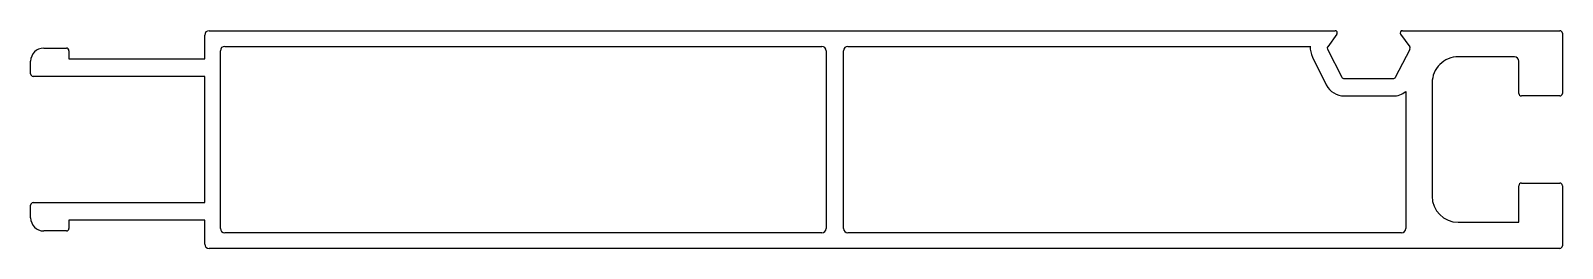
# Model space of a CAD drawing. Extents: x 1571 to 1747, y 1912 to 1937.
import ezdxf

# ---------------------------------------------------------------- set-up
doc = ezdxf.new("R2010")
doc.units = 0
doc.layers.add('ANA', color=7, linetype='CONTINUOUS')

msp = doc.modelspace()

# ---------------------------------------------------------------- linework, layer by layer
at = {"layer": 'ANA', "linetype": 'BYBLOCK'}
for p, q in [((1590.89, 1933.75), (1590.89, 1936.5)), ((1591.39, 1937), (1720.78, 1937)), ((1720.98, 1936.61), (1719.92, 1935.14)), ((1728.29, 1936.61), (1729.36, 1935.14)), ((1728.5, 1937), (1746.59, 1937)), ((1746.89, 1936.7), (1746.89, 1929.8)), ((1572.39, 1935), (1574.99, 1935)), ((1575.29, 1934.7), (1575.29, 1933.75)), ((1592.69, 1914.3), (1592.69, 1934.7)), ((1593.19, 1935.2), (1661.79, 1935.2)), ((1662.29, 1934.7), (1662.29, 1914.3)), ((1664.29, 1914.3), (1664.29, 1934.7)), ((1664.79, 1935.2), (1717.92, 1935.2)), ((1719.9, 1934.88), (1721.55, 1931.67)), ((1727.72, 1931.67), (1729.38, 1934.88)), ((1570.89, 1932.05), (1570.89, 1933.5)), ((1575.29, 1933.75), (1590.89, 1933.75)), ((1718.17, 1933.96), (1719.76, 1930.77)), ((1741.39, 1934), (1734.92, 1934)), ((1741.89, 1929.8), (1741.89, 1933.5)), ((1590.89, 1931.75), (1571.19, 1931.75)), ((1590.89, 1917.25), (1590.89, 1931.75)), ((1721.82, 1931.5), (1727.45, 1931.5)), ((1731.92, 1931), (1731.92, 1918)), ((1721.82, 1929.5), (1727.45, 1929.5)), ((1728.89, 1930.01), (1728.89, 1914.3)), ((1746.59, 1929.5), (1742.19, 1929.5)), ((1741.89, 1915), (1741.89, 1919.2)), ((1742.19, 1919.5), (1746.59, 1919.5)), ((1746.89, 1919.2), (1746.89, 1912.3)), ((1570.89, 1915.5), (1570.89, 1916.95)), ((1571.19, 1917.25), (1590.89, 1917.25)), ((1575.29, 1915.25), (1575.29, 1914.3)), ((1590.89, 1915.25), (1575.29, 1915.25)), ((1590.89, 1912.5), (1590.89, 1915.25)), ((1734.92, 1915), (1741.89, 1915)), ((1574.99, 1914), (1572.39, 1914)), ((1661.79, 1913.8), (1593.19, 1913.8)), ((1728.39, 1913.8), (1664.79, 1913.8)), ((1746.59, 1912), (1591.39, 1912))]:
    msp.add_line(p, q, dxfattribs=at)
for centre, radius, start, end in [((1591.39, 1936.5), 0.5, 90, 180), ((1720.78, 1936.75), 0.25, 323.9573, 90), ((1728.5, 1936.75), 0.25, 90, 216.0427), ((1746.59, 1936.7), 0.3, 0, 90), ((1572.39, 1933.5), 1.5, 90, 180), ((1574.99, 1934.7), 0.3, 0, 90), ((1593.19, 1934.7), 0.5, 90, 180), ((1661.79, 1934.7), 0.5, 0, 90), ((1664.79, 1934.7), 0.5, 90, 180), ((1720.44, 1935.07), 2.52, 176.973, 205.9676), ((1720.12, 1935), 0.25, 143.9573, 207.279), ((1729.15, 1935), 0.25, 332.721, 36.0427), ((1734.92, 1931.01), 2.99, 89.8922, 180.0446), ((1741.39, 1933.5), 0.5, 0, 90), ((1571.19, 1932.05), 0.3, 180, 270), ((1721.82, 1931.8), 2.3, 206.5651, 270), ((1721.82, 1931.8), 0.3, 206.5651, 270), ((1727.45, 1931.8), 0.3, 270, 333.4349), ((1727.45, 1931.8), 2.3, 270, 308.6155), ((1742.19, 1929.8), 0.3, 180, 270), ((1746.59, 1929.8), 0.3, 270, 0), ((1742.19, 1919.2), 0.3, 90, 180), ((1746.59, 1919.2), 0.3, 0, 90), ((1571.19, 1916.95), 0.3, 90, 180), ((1734.92, 1918), 3, 180, 270), ((1572.39, 1915.5), 1.5, 180, 270), ((1574.99, 1914.3), 0.3, 270, 0), ((1593.19, 1914.3), 0.5, 180, 270), ((1661.79, 1914.3), 0.5, 270, 0), ((1664.79, 1914.3), 0.5, 180, 270), ((1728.39, 1914.3), 0.5, 270, 0), ((1591.39, 1912.5), 0.5, 180, 270), ((1746.59, 1912.3), 0.3, 270, 0)]:
    msp.add_arc(centre, radius, start, end, dxfattribs=at)

doc.saveas('drawing.dxf')
